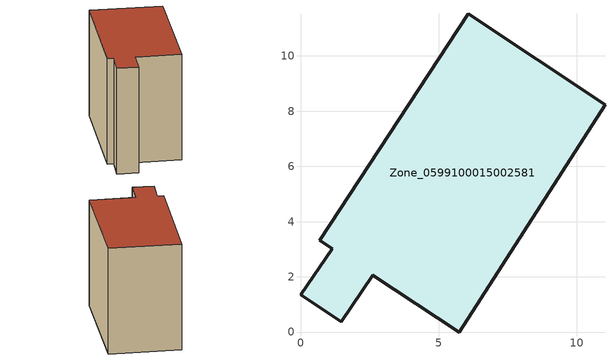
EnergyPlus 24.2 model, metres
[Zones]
Zone_0599100015002581
 floor ground (C_G): 0.7,3.32 6.08,11.52 11.03,8.22 5.75,0 2.61,2.07 1.48,0.38 0,1.36 1.15,3.03 z0.72
 wall outside (C_F): 6.08,11.52 0.7,3.32 1.15,3.03 0,1.36 1.48,0.38 2.61,2.07 5.75,0 11.03,8.22 6.08,11.52 z0.72:9.96
 roof outside (C_R): 1.48,0.38 2.61,2.07 5.75,0 11.03,8.22 6.08,11.52 0.7,3.32 1.15,3.03 0,1.36 z9.96
[BUILDING]
Pand.0599100015002581: North Axis=0; Terrain=City; Loads Convergence Tolerance Value=0.04; Temperature Convergence Tolerance Value=0.4; Solar Distribution=FullExterior; Maximum Number of Warmup Days=25; Minimum Number of Warmup Days=1
[Site:Location]
Rotterdam.The.Hague.AP_ZH_NLD Design_Conditions: Latitude=51.96; Longitude=4.45; Time Zone=1; Elevation=-4.5
[SITE:GROUNDTEMPERATURE:BUILDINGSURFACE]
18, 18, 18, 18, 18, 18, 18, 18, 18, 18, 18, 18
[MATERIAL] Thermal Absorptance=0.9; Solar Absorptance=0.7; Visible Absorptance=0.7
Name | Roughness | Thickness | Conductivity | Density | Specific Heat
G.TI.1975-1991 | MediumSmooth | 0.15 | 0.288461 | 540 | 1210
F.TI.1975-1991 | Rough | 0.3 | 0.230769 | 1920 | 840
R.TI.1975-1991 | MediumRough | 0.2 | 0.153846 | 1500 | 1000
[CONSTRUCTION]
C_G: G.TI.1975-1991
C_F: F.TI.1975-1991
C_R: R.TI.1975-1991
[ZONE]
Zone_0599100015002581: Type=1; Multiplier=1; Ceiling Height=Autocalculate; Volume=Autocalculate; Floor Area=autocalculate; Part of Total Floor Area=Yes
[ZONEINFILTRATION:DESIGNFLOWRATE]
Infil_Zone_0599100015002581: Zone or ZoneList or Space or SpaceList=Zone_0599100015002581; Schedule=AlwaysOn; Design Flow Rate Calculation Method=Flow/Area; Flow Rate per Floor Area=0.003; Constant Term Coefficient=1; Temperature Term Coefficient=0; Velocity Term Coefficient=0; Velocity Squared Term Coefficient=0
[HVACTEMPLATE:ZONE:IDEALLOADSAIRSYSTEM]
Zone_0599100015002581: Maximum Heating Supply Air Temperature=50; Minimum Cooling Supply Air Temperature=13; Maximum Heating Supply Air Humidity Ratio=0.0156; Minimum Cooling Supply Air Humidity Ratio=0.0077; Heating Limit=NoLimit; Cooling Limit=NoLimit; Dehumidification Control Type=ConstantSensibleHeatRatio; Cooling Sensible Heat Ratio=0.7; Dehumidification Setpoint=60; Humidification Control Type=None; Humidification Setpoint=30; Outdoor Air Method=None; Outdoor Air Flow Rate per Person=0.00944; Outdoor Air Flow Rate per Zone Floor Area=0; Outdoor Air Flow Rate per Zone=0; Demand Controlled Ventilation Type=None; Outdoor Air Economizer Type=NoEconomizer; Heat Recovery Type=None; Sensible Heat Recovery Effectiveness=0.7; Latent Heat Recovery Effectiveness=0.65
[ZONECONTROL:THERMOSTAT]
ThermostatControl_Zone_0599100015002581: Zone or ZoneList=Zone_0599100015002581; Control Type Schedule=DualSetpointControlType; Control 1=Thermostat_Zone_0599100015002581; Temperature Difference Between Cutout And Setpoint=0
[THERMOSTATSETPOINT:DUALSETPOINT]
Thermostat_Zone_0599100015002581: Heating Setpoint Temperature Schedule=HeatingSetpoint_Zone_0599100015002581; Cooling Setpoint Temperature Schedule=CoolingSetpoint_Zone_0599100015002581
[SCHEDULE:COMPACT]
HeatingSetpoint_Zone_0599100015002581: Through: 12/31, For: AllDays, Until: 24:00, 21
CoolingSetpoint_Zone_0599100015002581: Through: 12/31, For: AllDays, Until: 24:00, 24
DualSetpointControlType: Through: 12/31, For: AllDays, Until: 24:00, 4
AlwaysOn: Through: 12/31, For: AllDays, Until: 24:00, 1
